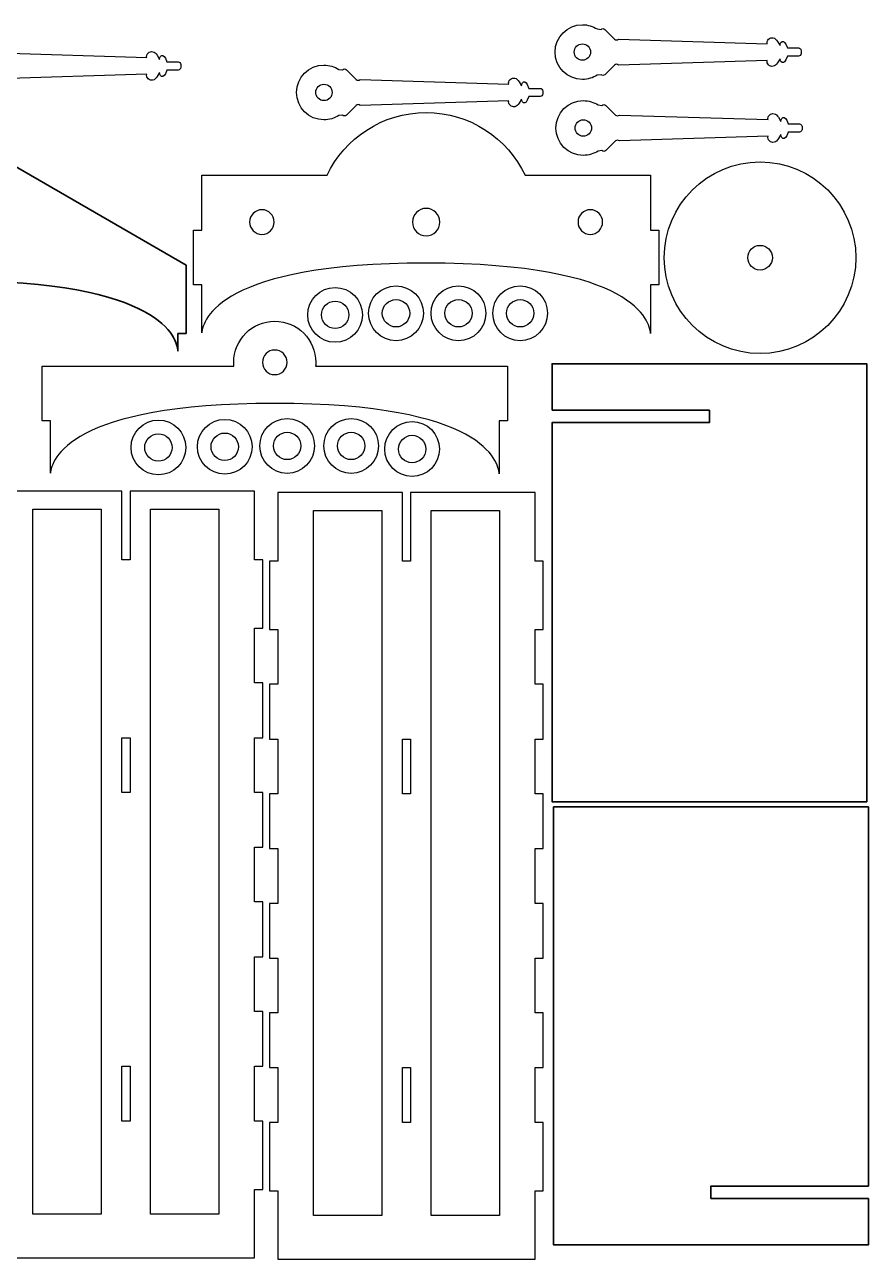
# Model space of a CAD drawing. Header units: inches. Extents: x -2 to 671, y 0 to 460.
# Drawn here: x 363 to 671.3, y 0 to 450.9 of the extents above; entities that cross this region are included whole.
import ezdxf

# ---------------------------------------------------------------- set-up
doc = ezdxf.new("R2010")
doc.units = ezdxf.units.IN
doc.header["$MEASUREMENT"] = 0
doc.layers.add('Layer 1', color=7, linetype='Continuous')

msp = doc.modelspace()

# ---------------------------------------------------------------- linework, layer by layer
for centre, radius in [((566.79, 440.9), 3), ((472.36, 426.16), 3), ((567.13, 413.17), 3), ((631.72, 365.81), 35), ((631.72, 365.81), 4.5), ((476.43, 344.93), 10), ((498.69, 345.5), 10), ((521.51, 345.5), 10), ((544.05, 345.5), 10), ((476.43, 344.93), 5), ((498.69, 345.5), 5), ((521.51, 345.5), 5), ((544.05, 345.5), 5), ((436.1, 296.77), 10), ((458.92, 297.05), 10), ((482.31, 297.05), 10), ((411.86, 296.49), 10), ((504.56, 295.93), 10), ((411.86, 296.49), 5), ((436.1, 296.77), 5), ((458.92, 297.05), 5), ((482.31, 297.05), 5), ((504.56, 295.93), 5)]:
    msp.add_circle(centre, radius)
at = {"layer": 'Layer 1', "color": 7, "lineweight": 35, "true_color": 0xffffff}
for points in [[(555.72, 310.09), (613.22, 310.09), (613.22, 305.59), (555.72, 305.59), (555.72, 167.09), (670.72, 167.09), (670.72, 327.09), (555.72, 327.09)], [(671.28, 22.25), (613.78, 22.25), (613.78, 26.75), (671.28, 26.75), (671.28, 165.25), (556.28, 165.25), (556.28, 5.25), (671.28, 5.25)]]:
    msp.add_lwpolyline(points, close=True, dxfattribs=at)
at = {"layer": 'Layer 1', "color": 7, "lineweight": 30, "true_color": 0xffffff}
for points in [[(450, 190.5), (450, 210.5), (447, 210.5), (447, 230.5), (450, 230.5), (450, 230.5), (450, 255.5), (447, 255.5), (447, 280.5), (401.5, 280.5), (401.5, 255.5), (398.5, 255.5), (398.5, 280.5), (370, 280.5), (353, 280.5)], [(552.5, 190), (552.5, 210), (549.5, 210), (549.5, 230), (552.5, 230), (552.5, 230), (552.5, 255), (549.5, 255), (549.5, 280), (504, 280), (504, 255), (501, 255), (501, 280), (472.5, 280), (455.5, 280), (455.5, 255), (452.5, 255), (452.5, 230), (455.5, 230), (455.5, 210), (452.5, 210), (452.5, 190), (455.5, 190), (455.5, 170), (452.5, 170), (452.5, 150), (455.5, 150), (455.5, 130), (452.5, 130), (452.5, 110), (455.5, 110), (455.5, 90), (452.5, 90), (452.5, 70), (455.5, 70), (455.5, 50), (452.5, 50), (452.5, 25), (455.5, 25), (455.5, 0), (549.5, 0), (549.5, 25), (552.5, 25), (552.5, 50), (549.5, 50), (549.5, 70), (552.5, 70), (552.5, 90), (549.5, 90), (549.5, 110), (552.5, 110), (552.5, 130), (549.5, 130), (549.5, 150), (552.5, 150), (552.5, 170), (549.5, 170), (549.5, 190), (552.5, 190)], [(391, 16.5), (366, 16.5), (366, 273.98), (391, 273.98), (391, 16.5)], [(434, 16.5), (409, 16.5), (409, 273.98), (434, 273.98), (434, 16.5)], [(493.5, 16), (468.5, 16), (468.5, 273.48), (493.5, 273.48), (493.5, 16)], [(536.5, 16), (511.5, 16), (511.5, 273.48), (536.5, 273.48), (536.5, 16)], [(353, 0.5), (447, 0.5), (447, 25.5), (450, 25.5), (450, 50.5), (447, 50.5), (447, 70.5), (450, 70.5), (450, 90.5), (447, 90.5), (447, 110.5), (450, 110.5), (450, 130.5), (447, 130.5), (447, 150.5), (450, 150.5), (450, 170.5), (447, 170.5), (447, 190.5), (450, 190.5)], [(401.5, 170.5), (398.5, 170.5), (398.5, 190.5), (401.5, 190.5), (401.5, 170.5)], [(504, 170), (501, 170), (501, 190), (504, 190), (504, 170)], [(401.5, 50.5), (398.5, 50.5), (398.5, 70.5), (401.5, 70.5), (401.5, 50.5)], [(504, 50), (501, 50), (501, 70), (504, 70), (504, 50)]]:
    msp.add_lwpolyline(points, dxfattribs=at)
for points, knots in [([(573.6, 432.64), (573.99, 432.25), (574.63, 432.25), (575.02, 432.64), (575.02, 432.64), (578.55, 436.17), (578.55, 436.17), (578.94, 436.56), (579.58, 436.56), (579.97, 436.17), (579.97, 436.17), (634.31, 437.86), (634.31, 437.86), (634.19, 437.27), (634.34, 436.67), (634.81, 436.2), (635.79, 435.23), (637.28, 435.59), (638.13, 437), (638.13, 437), (639.02, 438.49), (639.02, 438.49), (638.99, 438.12), (639.08, 437.74), (639.3, 437.43), (639.83, 436.71), (640.64, 436.98), (641.1, 438.03), (641.1, 438.03), (641.7, 439.4), (641.7, 439.4), (641.7, 439.4), (645.73, 439.4), (645.73, 439.4), (646.28, 439.4), (646.73, 439.85), (646.73, 440.4), (646.73, 440.4), (646.73, 441.4), (646.73, 441.4), (646.73, 441.95), (646.28, 442.4), (645.73, 442.4), (645.73, 442.4), (641.7, 442.4), (641.7, 442.4), (641.7, 442.4), (641.1, 443.78), (641.1, 443.78), (640.64, 444.82), (639.83, 445.09), (639.3, 444.37), (639.08, 444.07), (638.99, 443.69), (639.02, 443.31), (639.02, 443.31), (638.13, 444.8), (638.13, 444.8), (637.28, 446.22), (635.79, 446.58), (634.81, 445.61), (634.34, 445.13), (634.18, 444.53), (634.31, 443.95), (634.31, 443.95), (579.97, 445.63), (579.97, 445.63), (579.58, 445.25), (578.94, 445.25), (578.55, 445.63), (578.55, 445.63), (575.02, 449.17), (575.02, 449.17), (574.63, 449.56), (573.99, 449.56), (573.6, 449.17), (573.6, 449.17), (572.17, 449.33), (572.17, 449.33), (570.62, 450.32), (568.77, 450.9), (566.79, 450.9), (561.26, 450.9), (556.79, 446.43), (556.79, 440.9), (556.79, 435.38), (561.26, 430.9), (566.79, 430.9), (568.77, 430.9), (570.62, 431.48), (572.17, 432.48), (572.17, 432.48), (573.6, 432.64), (573.6, 432.64)], [0, 0, 0, 0, 1, 1, 1, 2, 2, 2, 3, 3, 3, 4, 4, 4, 5, 5, 5, 6, 6, 6, 7, 7, 7, 8, 8, 8, 9, 9, 9, 10, 10, 10, 11, 11, 11, 12, 12, 12, 13, 13, 13, 14, 14, 14, 15, 15, 15, 16, 16, 16, 17, 17, 17, 18, 18, 18, 19, 19, 19, 20, 20, 20, 21, 21, 21, 22, 22, 22, 23, 23, 23, 24, 24, 24, 25, 25, 25, 26, 26, 26, 27, 27, 27, 28, 28, 28, 29, 29, 29, 30, 30, 30, 31, 31, 31, 31]), ([(346.91, 427.57), (347.29, 427.18), (347.93, 427.18), (348.32, 427.57), (348.32, 427.57), (351.86, 431.1), (351.86, 431.1), (352.24, 431.49), (352.88, 431.49), (353.27, 431.1), (353.27, 431.1), (407.61, 432.79), (407.61, 432.79), (407.49, 432.2), (407.64, 431.61), (408.12, 431.13), (409.09, 430.16), (410.58, 430.52), (411.43, 431.94), (411.43, 431.94), (412.32, 433.43), (412.32, 433.43), (412.29, 433.05), (412.38, 432.67), (412.6, 432.36), (413.13, 431.65), (413.94, 431.91), (414.4, 432.96), (414.4, 432.96), (415, 434.33), (415, 434.33), (415, 434.33), (419.03, 434.33), (419.03, 434.33), (419.58, 434.33), (420.03, 434.78), (420.03, 435.33), (420.03, 435.33), (420.03, 436.34), (420.03, 436.34), (420.03, 436.89), (419.58, 437.34), (419.03, 437.34), (419.03, 437.34), (415, 437.34), (415, 437.34), (415, 437.34), (414.4, 438.71), (414.4, 438.71), (413.94, 439.76), (413.13, 440.02), (412.6, 439.31), (412.38, 439), (412.29, 438.62), (412.32, 438.24), (412.32, 438.24), (411.43, 439.73), (411.43, 439.73), (410.58, 441.15), (409.09, 441.51), (408.11, 440.54), (407.64, 440.06), (407.49, 439.47), (407.61, 438.88), (407.61, 438.88), (353.27, 440.57), (353.27, 440.57), (352.88, 440.18), (352.24, 440.18), (351.86, 440.57), (351.86, 440.57), (348.32, 444.1), (348.32, 444.1), (347.93, 444.49), (347.29, 444.49), (346.91, 444.1), (346.91, 444.1), (345.47, 444.26), (345.47, 444.26), (343.92, 445.26), (342.07, 445.83), (340.09, 445.83), (334.57, 445.83), (330.09, 441.36), (330.09, 435.83), (330.09, 430.31), (334.57, 425.84), (340.09, 425.84), (342.07, 425.84), (343.92, 426.41), (345.47, 427.41), (345.47, 427.41), (346.91, 427.57), (346.91, 427.57)], [0, 0, 0, 0, 1, 1, 1, 2, 2, 2, 3, 3, 3, 4, 4, 4, 5, 5, 5, 6, 6, 6, 7, 7, 7, 8, 8, 8, 9, 9, 9, 10, 10, 10, 11, 11, 11, 12, 12, 12, 13, 13, 13, 14, 14, 14, 15, 15, 15, 16, 16, 16, 17, 17, 17, 18, 18, 18, 19, 19, 19, 20, 20, 20, 21, 21, 21, 22, 22, 22, 23, 23, 23, 24, 24, 24, 25, 25, 25, 26, 26, 26, 27, 27, 27, 28, 28, 28, 29, 29, 29, 30, 30, 30, 31, 31, 31, 31]), ([(479.18, 417.89), (479.57, 417.5), (480.21, 417.5), (480.59, 417.89), (480.59, 417.89), (484.13, 421.43), (484.13, 421.43), (484.52, 421.82), (485.16, 421.82), (485.54, 421.43), (485.54, 421.43), (539.89, 423.12), (539.89, 423.12), (539.76, 422.53), (539.92, 421.93), (540.39, 421.46), (541.36, 420.48), (542.85, 420.85), (543.7, 422.26), (543.7, 422.26), (544.6, 423.75), (544.6, 423.75), (544.57, 423.37), (544.65, 423), (544.88, 422.69), (545.41, 421.97), (546.21, 422.24), (546.67, 423.28), (546.67, 423.28), (547.28, 424.66), (547.28, 424.66), (547.28, 424.66), (551.31, 424.66), (551.31, 424.66), (551.86, 424.66), (552.31, 425.11), (552.31, 425.66), (552.31, 425.66), (552.31, 426.66), (552.31, 426.66), (552.31, 427.21), (551.86, 427.66), (551.31, 427.66), (551.31, 427.66), (547.28, 427.66), (547.28, 427.66), (547.28, 427.66), (546.67, 429.04), (546.67, 429.04), (546.21, 430.08), (545.41, 430.35), (544.88, 429.63), (544.65, 429.32), (544.57, 428.95), (544.6, 428.57), (544.6, 428.57), (543.7, 430.06), (543.7, 430.06), (542.85, 431.47), (541.36, 431.84), (540.39, 430.86), (539.91, 430.39), (539.76, 429.79), (539.89, 429.2), (539.89, 429.2), (485.54, 430.89), (485.54, 430.89), (485.16, 430.5), (484.52, 430.5), (484.13, 430.89), (484.13, 430.89), (480.59, 434.43), (480.59, 434.43), (480.21, 434.82), (479.57, 434.82), (479.18, 434.43), (479.18, 434.43), (477.75, 434.58), (477.75, 434.58), (476.19, 435.58), (474.35, 436.16), (472.36, 436.16), (466.84, 436.16), (462.36, 431.68), (462.36, 426.16), (462.36, 420.64), (466.84, 416.16), (472.36, 416.16), (474.35, 416.16), (476.19, 416.74), (477.75, 417.74), (477.75, 417.74), (479.18, 417.89), (479.18, 417.89)], [0, 0, 0, 0, 1, 1, 1, 2, 2, 2, 3, 3, 3, 4, 4, 4, 5, 5, 5, 6, 6, 6, 7, 7, 7, 8, 8, 8, 9, 9, 9, 10, 10, 10, 11, 11, 11, 12, 12, 12, 13, 13, 13, 14, 14, 14, 15, 15, 15, 16, 16, 16, 17, 17, 17, 18, 18, 18, 19, 19, 19, 20, 20, 20, 21, 21, 21, 22, 22, 22, 23, 23, 23, 24, 24, 24, 25, 25, 25, 26, 26, 26, 27, 27, 27, 28, 28, 28, 29, 29, 29, 30, 30, 30, 31, 31, 31, 31]), ([(573.94, 404.91), (574.33, 404.52), (574.97, 404.52), (575.36, 404.91), (575.36, 404.91), (578.89, 408.44), (578.89, 408.44), (579.28, 408.83), (579.92, 408.83), (580.31, 408.44), (580.31, 408.44), (634.65, 410.13), (634.65, 410.13), (634.52, 409.54), (634.68, 408.95), (635.15, 408.47), (636.13, 407.5), (637.62, 407.86), (638.46, 409.28), (638.46, 409.28), (639.36, 410.77), (639.36, 410.77), (639.33, 410.39), (639.42, 410.01), (639.64, 409.7), (640.17, 408.99), (640.98, 409.25), (641.44, 410.3), (641.44, 410.3), (642.04, 411.67), (642.04, 411.67), (642.04, 411.67), (646.07, 411.67), (646.07, 411.67), (646.62, 411.67), (647.07, 412.12), (647.07, 412.68), (647.07, 412.68), (647.07, 413.68), (647.07, 413.68), (647.07, 414.23), (646.62, 414.68), (646.07, 414.68), (646.07, 414.68), (642.04, 414.68), (642.04, 414.68), (642.04, 414.68), (641.44, 416.05), (641.44, 416.05), (640.98, 417.1), (640.17, 417.36), (639.64, 416.65), (639.42, 416.34), (639.33, 415.96), (639.36, 415.58), (639.36, 415.58), (638.46, 417.07), (638.46, 417.07), (637.62, 418.49), (636.13, 418.85), (635.15, 417.88), (634.68, 417.4), (634.52, 416.81), (634.65, 416.22), (634.65, 416.22), (580.31, 417.91), (580.31, 417.91), (579.92, 417.52), (579.28, 417.52), (578.89, 417.91), (578.89, 417.91), (575.36, 421.44), (575.36, 421.44), (574.97, 421.83), (574.33, 421.83), (573.94, 421.44), (573.94, 421.44), (572.51, 421.6), (572.51, 421.6), (570.96, 422.6), (569.11, 423.18), (567.13, 423.18), (561.6, 423.18), (557.13, 418.7), (557.13, 413.17), (557.13, 407.65), (561.6, 403.18), (567.13, 403.18), (569.11, 403.18), (570.96, 403.75), (572.51, 404.75), (572.51, 404.75), (573.94, 404.91), (573.94, 404.91)], [0, 0, 0, 0, 1, 1, 1, 2, 2, 2, 3, 3, 3, 4, 4, 4, 5, 5, 5, 6, 6, 6, 7, 7, 7, 8, 8, 8, 9, 9, 9, 10, 10, 10, 11, 11, 11, 12, 12, 12, 13, 13, 13, 14, 14, 14, 15, 15, 15, 16, 16, 16, 17, 17, 17, 18, 18, 18, 19, 19, 19, 20, 20, 20, 21, 21, 21, 22, 22, 22, 23, 23, 23, 24, 24, 24, 25, 25, 25, 26, 26, 26, 27, 27, 27, 28, 28, 28, 29, 29, 29, 30, 30, 30, 31, 31, 31, 31]), ([(591.69, 395.89), (591.69, 395.89), (545.88, 395.89), (545.88, 395.89), (539.48, 409.44), (525.68, 418.82), (509.7, 418.82), (493.71, 418.82), (479.91, 409.44), (473.51, 395.89), (473.51, 395.89), (427.69, 395.89), (427.69, 395.89), (427.69, 395.89), (427.69, 375.89), (427.69, 375.89), (427.69, 375.89), (424.69, 375.89), (424.69, 375.89), (424.69, 375.89), (424.69, 355.89), (424.69, 355.89), (424.69, 355.89), (427.69, 355.89), (427.69, 355.89), (427.69, 355.89), (427.69, 338.33), (427.69, 338.33), (428.11, 342.99), (434.2, 363.82), (509.69, 363.82), (586.3, 363.82), (591.42, 342.37), (591.69, 338.13), (591.69, 338.13), (591.69, 355.89), (591.69, 355.89), (591.69, 355.89), (594.69, 355.89), (594.69, 355.89), (594.69, 355.89), (594.69, 375.89), (594.69, 375.89), (594.69, 375.89), (591.69, 375.89), (591.69, 375.89), (591.69, 375.89), (591.69, 395.89), (591.69, 395.89)], [0, 0, 0, 0, 1, 1, 1, 2, 2, 2, 3, 3, 3, 4, 4, 4, 5, 5, 5, 6, 6, 6, 7, 7, 7, 8, 8, 8, 9, 9, 9, 10, 10, 10, 11, 11, 11, 12, 12, 12, 13, 13, 13, 14, 14, 14, 15, 15, 15, 16, 16, 16, 16]), ([(449.69, 374.32), (447.2, 374.32), (445.19, 376.33), (445.19, 378.82), (445.19, 381.3), (447.2, 383.32), (449.69, 383.32), (452.18, 383.32), (454.19, 381.3), (454.19, 378.82), (454.19, 376.33), (452.18, 374.32), (449.69, 374.32)], [0, 0, 0, 0, 1, 1, 1, 2, 2, 2, 3, 3, 3, 4, 4, 4, 4]), ([(509.7, 383.82), (512.46, 383.82), (514.7, 381.58), (514.7, 378.82), (514.7, 376.06), (512.46, 373.82), (509.7, 373.82), (509.7, 373.82), (509.69, 373.82), (509.69, 373.82), (509.69, 373.82), (509.69, 373.82), (509.69, 373.82), (506.93, 373.82), (504.69, 376.06), (504.69, 378.82), (504.69, 381.58), (506.93, 383.82), (509.69, 383.82), (509.69, 383.82), (509.69, 383.82), (509.7, 383.82)], [0, 0, 0, 0, 1, 1, 1, 2, 2, 2, 3, 3, 3, 4, 4, 4, 5, 5, 5, 6, 6, 6, 7, 7, 7, 7]), ([(569.69, 374.32), (567.2, 374.32), (565.19, 376.33), (565.19, 378.82), (565.19, 381.3), (567.2, 383.32), (569.69, 383.32), (572.18, 383.32), (574.19, 381.3), (574.19, 378.82), (574.19, 376.33), (572.18, 374.32), (569.69, 374.32)], [0, 0, 0, 0, 1, 1, 1, 2, 2, 2, 3, 3, 3, 4, 4, 4, 4]), ([(439.46, 326.19), (439.46, 326.19), (369.39, 326.19), (369.39, 326.19), (369.39, 326.19), (369.39, 306.19), (369.39, 306.19), (369.39, 306.19), (372.39, 306.19), (372.39, 306.19), (372.39, 306.19), (372.39, 287.11), (372.39, 287.11), (372.81, 291.77), (378.9, 312.59), (454.39, 312.59), (531.01, 312.59), (536.13, 291.14), (536.39, 286.91), (536.39, 286.91), (536.39, 306.19), (536.39, 306.19), (536.39, 306.19), (539.39, 306.19), (539.39, 306.19), (539.39, 306.19), (539.39, 326.19), (539.39, 326.19), (539.39, 326.19), (469.32, 326.19), (469.32, 326.19), (469.37, 326.65), (469.39, 327.12), (469.39, 327.59), (469.39, 335.88), (462.67, 342.59), (454.39, 342.59), (446.1, 342.59), (439.39, 335.88), (439.39, 327.59), (439.39, 327.12), (439.41, 326.65), (439.46, 326.19)], [0, 0, 0, 0, 1, 1, 1, 2, 2, 2, 3, 3, 3, 4, 4, 4, 5, 5, 5, 6, 6, 6, 7, 7, 7, 8, 8, 8, 9, 9, 9, 10, 10, 10, 11, 11, 11, 12, 12, 12, 13, 13, 13, 14, 14, 14, 14]), ([(454.39, 323.09), (451.9, 323.09), (449.89, 325.11), (449.89, 327.59), (449.89, 330.08), (451.9, 332.09), (454.39, 332.09), (456.88, 332.09), (458.89, 330.08), (458.89, 327.59), (458.89, 325.11), (456.88, 323.09), (454.39, 323.09)], [0, 0, 0, 0, 1, 1, 1, 2, 2, 2, 3, 3, 3, 4, 4, 4, 4])]:
    msp.add_open_spline(points, degree=3, knots=knots, dxfattribs=at)
at = {"layer": 'Layer 1', "color": 7, "lineweight": 35, "true_color": 0xffffff}
msp.add_open_spline([(251.99, 363.11), (251.99, 363.11), (251.99, 338.11), (251.99, 338.11), (251.99, 338.11), (254.99, 338.11), (254.99, 338.11), (254.99, 338.11), (254.99, 331.97), (254.99, 331.97), (255.41, 336.63), (261.5, 357.45), (336.99, 357.45), (413.61, 357.45), (418.73, 336), (418.99, 331.77), (418.99, 331.77), (418.99, 338.11), (418.99, 338.11), (418.99, 338.11), (421.99, 338.11), (421.99, 338.11), (421.99, 338.11), (421.99, 363.11), (421.99, 363.11), (421.99, 363.11), (336.99, 412.19), (336.99, 412.19), (336.99, 412.19), (251.99, 363.11), (251.99, 363.11)], degree=3, knots=[0, 0, 0, 0, 1, 1, 1, 2, 2, 2, 3, 3, 3, 4, 4, 4, 5, 5, 5, 6, 6, 6, 7, 7, 7, 8, 8, 8, 9, 9, 9, 10, 10, 10, 10], dxfattribs=at)

doc.saveas('drawing.dxf')
